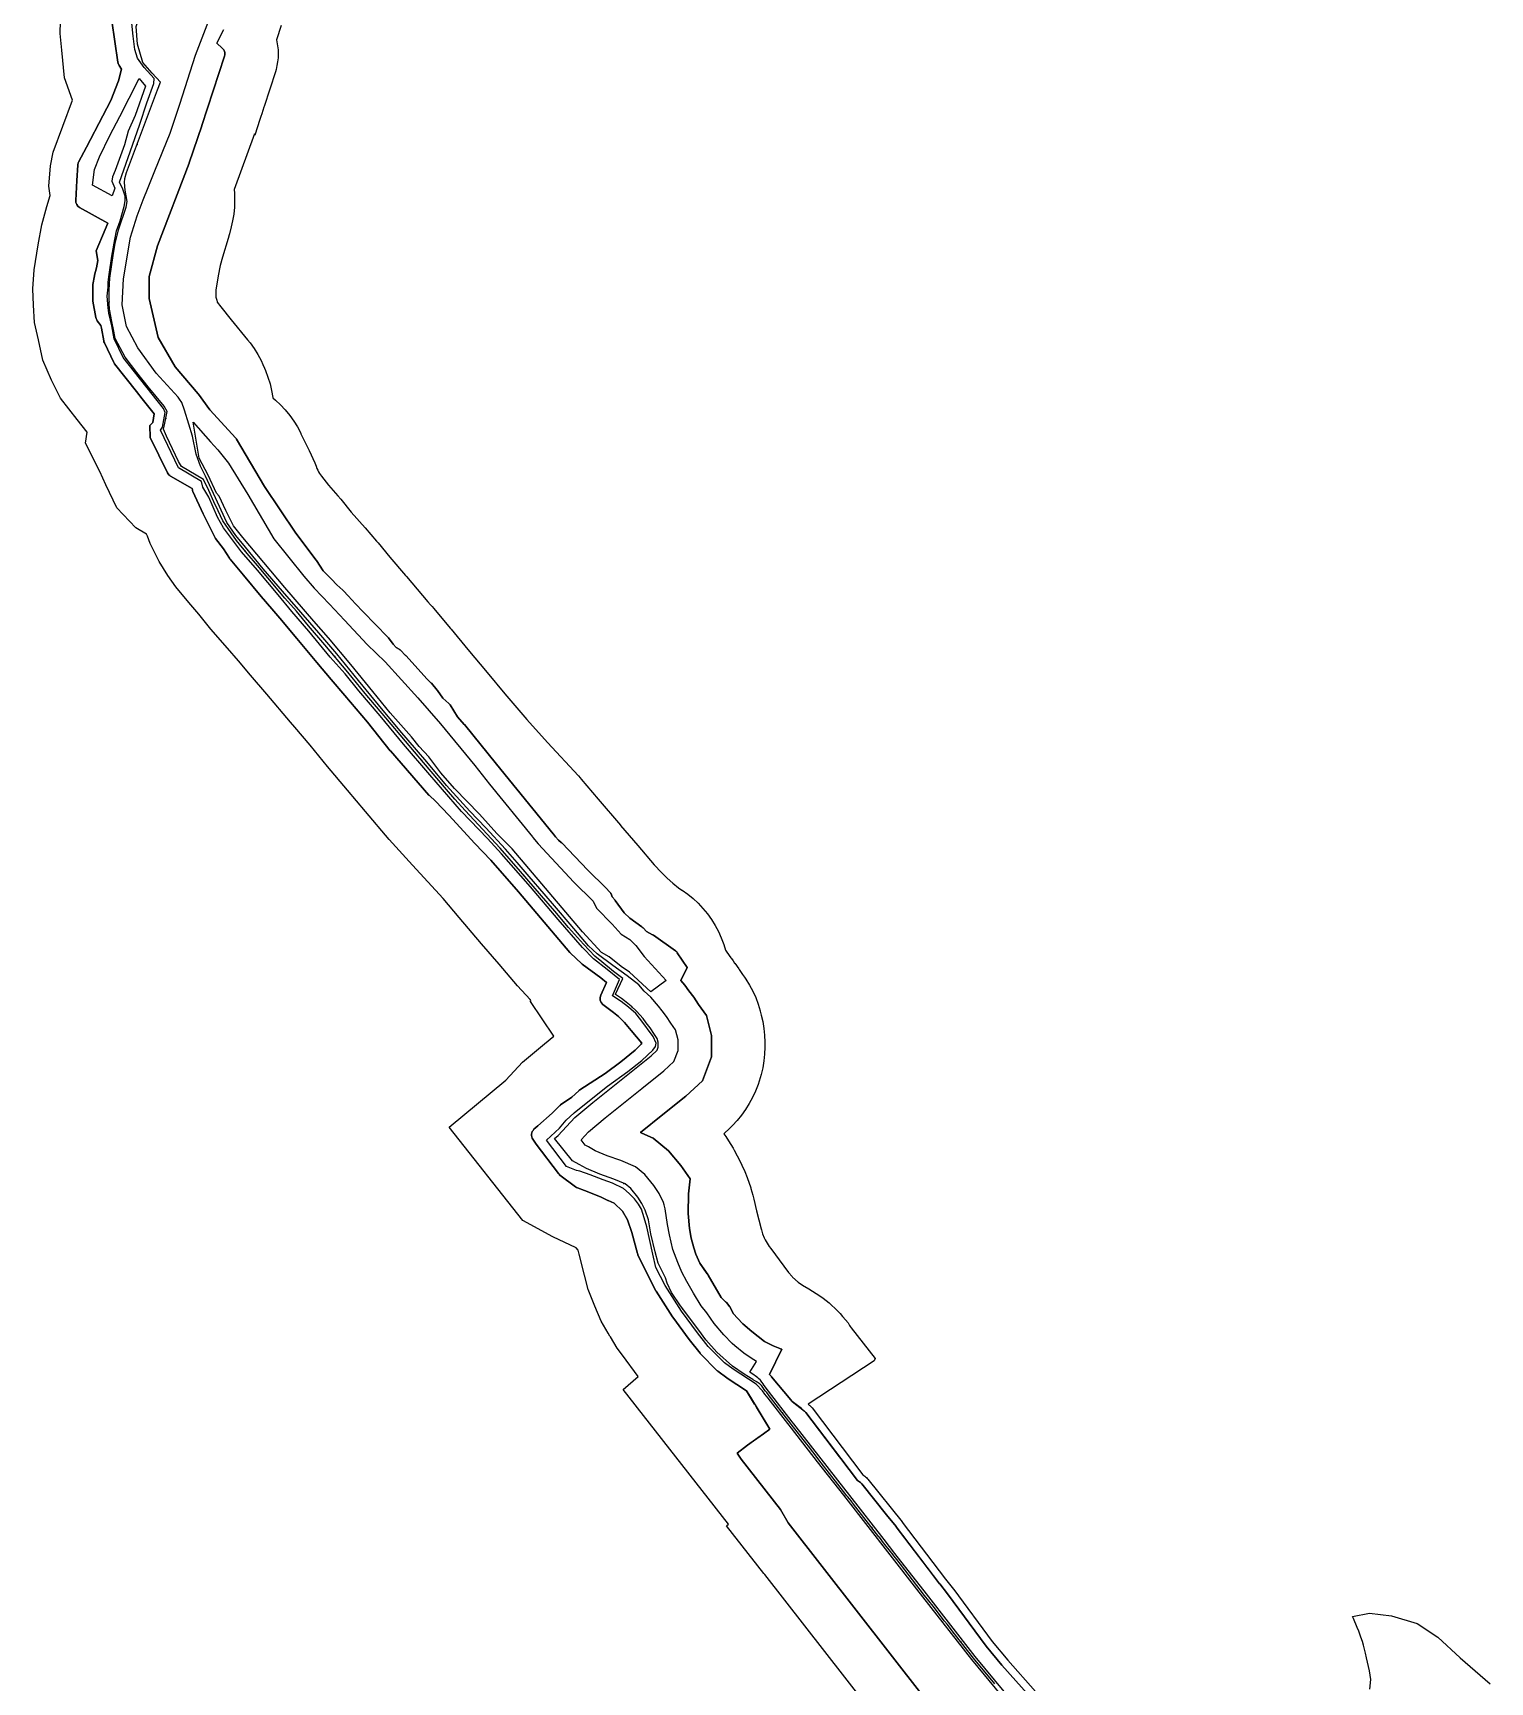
# Model space of a CAD drawing. Header units: inches. Extents: x 91426 to 118597, y 433843 to 446922.
# Drawn here: x 99378 to 100336, y 435625 to 436708 of the extents above; entities that cross this region are included whole.
import ezdxf

# ---------------------------------------------------------------- set-up
doc = ezdxf.new("R2010")
doc.units = ezdxf.units.IN
doc.header["$MEASUREMENT"] = 0
for name, color, linetype, true_color in [('As_waterkering_PWK', 7, 'Continuous', 0x8b0648), ('Beschermingszone_PWK', 7, 'Continuous', 0xde06d3), ('Kernzone_PWK', 7, 'Continuous', 0x33065f), ('Kruinlijnen_PWK', 7, 'Continuous', 0xda0676), ('Leggerbermen_PWK', 7, 'Continuous', 0xd60719), ('Referentiepunten_PWK', 7, 'Continuous', 0x7e0730)]:
    doc.layers.add(name, color=color, linetype=linetype, true_color=true_color)

msp = doc.modelspace()

# ---------------------------------------------------------------- linework, layer by layer
at = {"layer": 'As_waterkering_PWK'}
for points in [[(99459.9373, 436671.1435), (99461.9103, 436676.1762), (99456.5786, 436681.9522), (99450.3583, 436689.0611), (99446.8038, 436701.0575), (99445.9152, 436712.6095), (99456.1343, 436741.4895), (99465.4648, 436738.3793), (99507.2297, 436856.121), (99531.1562, 436848.2447), (99534.8194, 436860.8624), (99536.0405, 436872.6661), (99537.4233, 436886.3726), (99538.679, 436908.2016), (99539.1619, 436921.2411)], [(99431.2912, 436512.5552), (99430.0936, 436518.8951), (99428.5867, 436526.9318), (99428.21, 436530.6362), (99428.2527, 436539.3765), (99428.7819, 436547.1817), (99430.847, 436562.0925), (99432.2284, 436570.0037), (99434.4887, 436579.1078), (99439.4975, 436593.8807), (99440.0139, 436597.6928), (99438.8838, 436605.1644), (99438.3187, 436610.2501), (99438.6326, 436612.8244), (99439.7621, 436616.6349), (99459.9373, 436671.1435)], [(99464.8456, 436452.0223), (99466.3528, 436459.7367), (99464.3125, 436463.1402), (99453.9173, 436475.8763), (99446.509, 436485.2691), (99438.7038, 436495.3232), (99432.2284, 436507.5934), (99431.2912, 436512.5552)], [(99761.078, 436076.6343), (99765.8617, 436086.9381), (99759.7253, 436091.6924), (99751.9397, 436097.9083), (99747.3408, 436101.6225), (99739.8846, 436109.5239), (99730.2154, 436120.5744), (99721.1741, 436131.2482), (99712.4467, 436141.2941), (99698.508, 436157.4304), (99685.1636, 436172.6632), (99662.2799, 436197.3629), (99655.4989, 436204.8345), (99649.974, 436211.2925), (99634.8927, 436229.0196), (99623.1187, 436243.0425), (99610.1541, 436258.3884), (99596.5419, 436274.277), (99585.0186, 436288.4187), (99570.0697, 436306.2781), (99559.354, 436318.7135), (99551.2842, 436328.3708), (99543.7436, 436336.9698), (99532.4364, 436350.4376), (99525.7519, 436358.4011), (99518.8727, 436366.3386), (99511.9935, 436374.8053), (99508.4216, 436379.8324), (99503.0521, 436387.8586), (99499.9127, 436394.3257), (99497.1501, 436400.3532), (99493.7596, 436407.6993), (99490.1808, 436414.9826), (99475.7397, 436423.5216), (99473.7933, 436426.7238), (99469.9006, 436435.2), (99466.0078, 436443.4251), (99464.0614, 436448.0086), (99464.8456, 436452.0223)]]:
    msp.add_lwpolyline(points, dxfattribs=at)
msp.add_lwpolyline([(100010.2521, 435623.5489), (99996.2919, 435640.4075), (99983.8899, 435656.3246), (99978.996, 435662.6056), (99977.3369, 435664.735), (99969.6905, 435674.5487), (99964.1814, 435681.6193), (99948.2651, 435702.0468), (99941.6976, 435710.4758), (99937.2437, 435716.192), (99934.4386, 435719.7923), (99934.1479, 435720.1653), (99917.5341, 435741.488), (99915.8236, 435743.6833), (99913.7466, 435746.3491), (99913.132, 435747.1379), (99907.2144, 435754.7327), (99896.2469, 435768.8088), (99890.7528, 435775.8602), (99887.848, 435779.5883), (99886.8032, 435780.9292), (99876.4484, 435794.2189), (99870.3022, 435802.1071), (99862.8578, 435811.6616), (99862.7642, 435811.7816), (99860.3836, 435814.8371, -0.014031527), (99857.2567, 435819.1888)], format="xyb", dxfattribs=at)
for points in [[(99851.3112, 435823.442, 0), (99845.6807, 435826.9197, 0), (99837.8323, 435832.3193, 0), (99827.5098, 435841.5365, 0), (99820.4983, 435849.6063, 0), (99815.7358, 435855.8241, 0), (99803.6972, 435871.9637, 0), (99797.8998, 435880.7281, 0), (99794.9488, 435886.8812, 0), (99793.7753, 435890.3522, 0), (99789.0468, 435899.9409, 0), (99787.1004, 435907.3498, 0), (99784.3378, 435919.2165, 0), (99782.6426, 435928.3834, 0), (99780.5706, 435934.8505, 0), (99778.4295, 435939.168, 0), (99775.736, 435943.2639, 0), (99771.0211, 435948.9576, 0), (99767.3853, 435951.9913, 0), (99759.9086, 435955.1753, 0), (99750.7804, 435958.3503, 0), (99741.9566, 435962.1628, 0), (99737.122, 435964.8627, 0), (99732.6564, 435967.2139, 0), (99721.0309, 435981.8856, 0), (99723.2637, 435983.7503, 0), (99734.3762, 435995.6566, 0), (99746.0179, 436005.4462, 0), (99770.2274, 436024.8931, 0), (99784.3826, 436036.138, 0), (99788.3513, 436039.8421, 0), (99789.1451, 436041.9588, 0), (99789.1451, 436045.1338, 0), (99788.4836, 436047.6474, 0), (99786.6316, 436050.2932, 0), (99783.8534, 436054.5265, 0), (99781.2076, 436057.9661, 0), (99779.1893, 436060.7384, 0), (99774.8576, 436065.6391, 0), (99771.418, 436068.8141, 0), (99767.0086, 436072.2912, 0), (99765.0622, 436073.7981, 0), (99761.0438, 436076.5607, 0), (99761.078, 436076.6343, 0)], [(99851.3173, 435823.4519, 0), (99851.3411, 435823.4383, 0), (99851.6841, 435823.2432, 0), (99852.0284, 435823.0506, 0), (99852.3742, 435822.8605, 0), (99852.8149, 435822.6229, 0), (99853.2577, 435822.3893, 0), (99853.5674, 435822.229, 0), (99853.7798, 435822.1081, 0), (99853.99, 435821.9833, 0), (99854.1979, 435821.8546, 0), (99854.4033, 435821.7222, 0), (99854.6063, 435821.5859, 0), (99854.8067, 435821.446, 0), (99854.9999, 435821.3058, 0), (99855.1906, 435821.1621, 0), (99855.3787, 435821.0151, 0), (99855.5641, 435820.8646, 0), (99855.7468, 435820.7109, 0), (99855.9267, 435820.5539, 0), (99856.1037, 435820.3937, 0), (99856.2644, 435820.2432, 0), (99856.4225, 435820.09, 0), (99856.5781, 435819.9343, 0), (99856.731, 435819.776, 0), (99856.8814, 435819.6151, 0), (99857.029, 435819.4518, 0), (99857.1739, 435819.2861, 0), (99857.2567, 435819.1888, 0)]]:
    msp.add_polyline3d(points, dxfattribs=at)
at = {"layer": 'Beschermingszone_PWK'}
for points in [[(99937.9446, 435594.0304), (99859.0743, 435695.2553), (99858.6754, 435695.7414), (99858.4443, 435696.0639), (99834.0304, 435727.3975), (99835.2135, 435728.3685), (99766.1459, 435817.0123), (99775.9073, 435825.3678), (99765.5624, 435839.4628), (99762.077, 435844.1355), (99757.6924, 435851.4862), (99757.335, 435852.0422), (99757.3512, 435852.0582), (99756.2404, 435853.9205), (99751.5599, 435861.7921), (99747.4097, 435871.6215), (99743.1484, 435882.6623), (99740.7391, 435892.1142), (99737.1337, 435905.8425), (99736.5195, 435908.5449), (99735.1714, 435910.1243), (99719.7945, 435917.2709), (99700.0227, 435927.889), (99651.6074, 435989.2128), (99688.8713, 436020.1809), (99699.8844, 436031.9807), (99714.2676, 436044.0757), (99720.4787, 436049.0649), (99705.1935, 436071.9927), (99705.4706, 436072.6453), (99704.8512, 436073.2521), (99696.6924, 436082.2108), (99684.5061, 436096.3358), (99673.046, 436109.7948), (99658.3476, 436127.0092), (99647.7294, 436139.5011), (99627.5187, 436161.396), (99612.2918, 436178.4225), (99596.7047, 436196.7442), (99584.8753, 436210.8331), (99571.714, 436226.4118), (99560.2618, 436240.3941), (99550.3076, 436252.2906), (99547.4002, 436255.4624), (99531.9585, 436273.9104), (99521.2292, 436286.3617), (99513.2983, 436295.8527), (99506.1326, 436304.0241), (99495.1751, 436316.547), (99487.296, 436326.4293), (99480.5679, 436334.1924), (99472.1697, 436344.5288), (99466.9236, 436351.9122), (99461.0513, 436361.1399), (99455.303, 436372.8496), (99453.4249, 436377.7013), (99452.8236, 436379.0327), (99445.804, 436383.1002), (99433.2844, 436396.4022), (99426.1136, 436411.512), (99422.0964, 436420.1742), (99412.7401, 436438.8867), (99413.7904, 436446.0134), (99407.1315, 436454.4559), (99396.3174, 436468.386), (99390.2856, 436480.1983), (99384.587, 436493.3297), (99381.7652, 436506.8342), (99379.2384, 436518.1075), (99378.5688, 436529.4908), (99378.1933, 436540.193), (99379.0451, 436552.7577), (99381.6179, 436569.1587), (99384.1067, 436582.4325), (99387.357, 436594.4073), (99389.5507, 436601.5545), (99388.7158, 436607.7321), (99389.7121, 436621.015), (99391.3997, 436630.0155), (99404.0829, 436664.2826), (99399.0058, 436678.9719), (99397.1633, 436697.0284), (99396.0487, 436707.9886), (99396.457, 436724.3224)], [(100256.817, 435619.988), (100257.39, 435626.37), (100256.53, 435632.04), (100255.29, 435637.71), (100254.57, 435640.54), (100253.9, 435643.57), (100252.51, 435648.86), (100251.97, 435651.24), (100250.95, 435654.13), (100249.45, 435658.12), (100248.46, 435660.4), (100246.08, 435666.33), (100245.4274, 435667.7793), (100256.493, 435669.864), (100271.1035, 435668.1947), (100287.9742, 435663.0878), (100301.5155, 435654.1454), (100316.2066, 435640.4764), (100335.752, 435623.4859)]]:
    msp.add_lwpolyline(points, dxfattribs=at)
for points in [[(99430.025, 436716.4591), (99433.9937, 436689.207, 0.112274774), (99434.7919, 436687.1381), (99436.4679, 436684.6448), (99434.3267, 436676.9723), (99429.3491, 436664.0717), (99424.0557, 436653.8723), (99413.3474, 436633.3811), (99408.1921, 436623.5992, 0.105222655), (99407.6262, 436621.5962), (99406.9622, 436611.503), (99406.3011, 436598.3011, 0.286004386), (99408.8689, 436593.6789), (99427.3444, 436583.4274), (99425.719, 436579.2963), (99419.7502, 436565.2869), (99420.8781, 436558.9462), (99419.8802, 436553.9934), (99418.7292, 436549.1866, 0.014579912), (99418.6697, 436548.9012), (99417.6356, 436543.1101, 0.040406733), (99417.5583, 436542.307), (99417.4204, 436533.2068, 0.049494234), (99417.503, 436532.2228), (99419.5023, 436521.3991, 0.114228507), (99420.4015, 436519.331), (99422.7936, 436516.1019), (99423.2215, 436514.39), (99424.6807, 436506.0331, 0.068512857), (99425.0963, 436504.7341), (99431.2648, 436491.8488, 0.055668703), (99431.8523, 436490.9071), (99446.1588, 436472.8093), (99449.9211, 436468.0499), (99457.8534, 436458.0156), (99456.8557, 436452.4135), (99455.011, 436450.4178), (99455.3043, 436442.5517), (99466.6696, 436419.3187, 0.149630479), (99468.6691, 436417.181), (99482.7476, 436409.0879), (99482.9625, 436408.0853, 0.05519003), (99483.3101, 436407.0412), (99490.0202, 436392.4725), (99497.7043, 436376.966, 0.04869906), (99498.2183, 436376.1414), (99503.3259, 436369.4881), (99507.3457, 436363.1903, 0.031183875), (99507.713, 436362.687), (99516.4708, 436352.1362), (99528.1449, 436338.1136), (99535.0726, 436330.0082), (99540.4992, 436323.7572), (99551.5671, 436310.4896), (99564.7349, 436294.7019), (99574.1308, 436283.4407), (99583.1089, 436272.9433), (99598.0174, 436255.4241), (99613.0005, 436236.7296, 0.010628301), (99613.1369, 436236.5666), (99638.4382, 436207.6114, 0.025737765), (99638.7962, 436207.242), (99642.6814, 436203.6246), (99651.5126, 436194.3178), (99668.6743, 436175.7088), (99679.0512, 436164.7135), (99697.3653, 436144.0673), (99716.5634, 436121.291), (99731.1141, 436104.1198, 0.027958751), (99731.4986, 436103.7144), (99738.7374, 436096.8892, 0.027958615), (99739.1647, 436096.5292), (99751.3354, 436087.388), (99755.0982, 436084.3653), (99751.2772, 436076.0785, 0.351333301), (99752.7864, 436070.0087), (99759.6893, 436064.746), (99763.0353, 436062.0313), (99766.8583, 436058.0173), (99771.2329, 436052.9023), (99778.235, 436044.5124), (99777.8325, 436043.9086), (99773.9424, 436039.897), (99764.6059, 436032.2943), (99754.1425, 436024.5312), (99737.5177, 436013.8133, 0.042360937), (99736.8482, 436013.2966), (99732.3194, 436009.1451), (99724.9053, 436003.9042, 0.039200135), (99724.3034, 436003.4037), (99719.3577, 435998.5881), (99709.889, 435990.1714), (99707.4314, 435987.9187, 0.376338842), (99706.7144, 435981.3648), (99708.9507, 435978.1714), (99723.4779, 435958.86, 0.070109068), (99724.4641, 435957.8729), (99734.8362, 435950.0554, 0.072687987), (99736.1048, 435949.3612), (99740.6767, 435947.663), (99751.0586, 435943.5102), (99755.9459, 435941.1952, 0.014304727), (99756.2078, 435941.0802), (99760.1627, 435939.4768), (99765.6249, 435934.0146), (99769.0063, 435928.3791), (99771.8174, 435920.1901), (99775.4743, 435906.2157, 0.048134086), (99775.8056, 435905.3142), (99781.1136, 435894.2787), (99787.5242, 435881.8666, 0.023651275), (99787.7608, 435881.4573), (99798.5611, 435864.6569, 0.015450809), (99798.7361, 435864.4023), (99809.4309, 435849.8307), (99816.589, 435840.7817, 0.027490334), (99816.953, 435840.3702), (99827.7206, 435829.4681, 0.037973628), (99828.2929, 435828.9705), (99834.1499, 435824.6117, 0.014470672), (99834.3869, 435824.4457), (99847.2121, 435816.0082), (99849.7304, 435811.8529), (99855.361, 435802.5624), (99862.518, 435790.7533), (99858.3645, 435787.8486), (99847.701, 435780.3913), (99840.9642, 435775.0966), (99843.6957, 435771.174), (99869.5404, 435738.0039), (99874.4585, 435729.2026), (99963.9114, 435614.3955)], [(100033.367, 435615.2288), (100015.0076, 435635.8365), (100004.6424, 435648.2523), (99979.2917, 435682.5613), (99979.2371, 435682.6338), (99979.2145, 435682.6631), (99974.072, 435689.2629), (99974.0418, 435689.3021), (99969.529, 435695.214), (99945.4687, 435726.7334), (99945.398, 435726.8238), (99939.2019, 435734.5659), (99922.9917, 435754.8207, 0.072627102), (99921.9353, 435755.8065), (99920.0443, 435757.1166), (99909.1167, 435771.5416), (99908.1916, 435772.7628), (99886.1765, 435801.824, 0.066456617), (99885.2449, 435802.7638), (99883.1865, 435804.3517), (99877.1786, 435808.9862), (99876.9227, 435809.1837), (99876.1874, 435810.0662), (99863.5046, 435825.2885), (99863.2442, 435825.5755), (99863.2894, 435825.6726), (99862.3266, 435826.8498), (99870.2279, 435843.3424), (99869.9465, 435843.455), (99869.0116, 435843.8289), (99864.634, 435845.58), (99858.9003, 435848.5663), (99850.6602, 435854.9336), (99844.8128, 435860.1454), (99841.186, 435863.7723), (99838.6584, 435866.6295), (99836.6956, 435870.4398), (99836.5808, 435870.6501), (99836.408, 435870.928), (99836.2175, 435871.1939), (99836.1369, 435871.2961), (99833.8879, 435874.0742), (99833.7609, 435874.2249), (99833.5372, 435874.4637), (99833.3987, 435874.597), (99830.3815, 435877.3908), (99821.896, 435892.0821), (99821.7236, 435892.3593), (99821.6396, 435892.4811), (99821.2927, 435892.9684), (99816.4051, 435899.8343), (99813.8983, 435905.8029), (99812.4379, 435909.9407), (99810.818, 435916.4204), (99809.6893, 435922.8157), (99808.6832, 435932.6256), (99809.0644, 435945.4596), (99810.1535, 435955.4427), (99803.8532, 435964.186), (99795.921, 435973.7648), (99785.8464, 435982.1711), (99778.3988, 435985.3427), (99777.4723, 435985.8192), (99792.0723, 435997.547), (99807.2446, 436009.5999), (99818.238, 436019.8604), (99824.1451, 436035.6118), (99824.1451, 436049.6621), (99820.7407, 436062.5984), (99815.6055, 436069.9347), (99812.3951, 436074.8265), (99809.2313, 436078.9395), (99806.5103, 436082.6771), (99803.911, 436085.6178), (99808.1456, 436094.2711), (99801.6237, 436103.9465), (99801.4445, 436104.1956), (99801.2369, 436104.4485), (99801.0132, 436104.6873), (99800.7744, 436104.911), (99800.5215, 436105.1186), (99800.3592, 436105.238), (99785.8873, 436115.4435), (99785.7837, 436115.5146), (99785.5058, 436115.6874), (99785.312, 436115.7937), (99781.3694, 436117.8432), (99779.1898, 436120.2303), (99779.0329, 436120.3944), (99778.7941, 436120.6181), (99778.5412, 436120.8257), (99778.4344, 436120.9054), (99770.4882, 436126.6728), (99766.7067, 436130.2252), (99760.9044, 436138.298), (99760.8111, 436138.4236), (99760.7305, 436138.5258), (99758.8965, 436140.7913), (99758.1061, 436142.5698), (99758.0214, 436142.7506), (99757.8671, 436143.0392), (99757.6943, 436143.3171), (99757.5038, 436143.583), (99757.2962, 436143.8359), (99757.1667, 436143.978), (99754.7854, 436146.4915), (99754.6912, 436146.5882), (99754.6712, 436146.6082), (99742.9405, 436158.207), (99725.6526, 436176.1548), (99725.587, 436176.2216), (99725.3482, 436176.4453), (99725.3261, 436176.4646), (99723.5277, 436178.0232), (99721.5845, 436180.0744), (99720.3507, 436181.8689), (99720.1974, 436182.0799), (99720.1064, 436182.195), (99682.8037, 436227.9635), (99661.7729, 436253.8884), (99661.6528, 436254.0309), (99657.2699, 436259.0398), (99652.3129, 436266.7931), (99652.2576, 436266.8777), (99652.0671, 436267.1436), (99651.8595, 436267.3965), (99651.6358, 436267.6353), (99651.4009, 436267.8556), (99647.4771, 436271.3038), (99643.9803, 436276.2476), (99643.865, 436276.4041), (99643.7578, 436276.5389), (99640.0536, 436281.0368), (99639.9532, 436281.1549), (99639.7295, 436281.3937), (99637.2949, 436283.8284), (99623.2149, 436299.2242), (99623.0607, 436299.3854), (99619.7534, 436302.6927), (99619.5146, 436302.9164), (99619.2617, 436303.124), (99618.9958, 436303.3145), (99618.7904, 436303.4447), (99616.8322, 436304.6196), (99614.9302, 436306.8219), (99611.8371, 436310.8171), (99611.6427, 436311.0529), (99611.461, 436311.2492), (99595.0807, 436328.0258), (99590.1002, 436333.2685), (99585.2326, 436338.5309), (99582.1943, 436341.8332), (99582.0502, 436341.9834), (99581.8114, 436342.2071), (99581.8073, 436342.2108), (99577.7984, 436345.7186), (99574.4259, 436349.4657), (99574.245, 436349.6563), (99574.2208, 436349.6804), (99568.9319, 436354.8975), (99564.4617, 436361.727), (99564.4355, 436361.7666), (99564.2675, 436362.0029), (99550.8606, 436379.7474), (99530.3342, 436410.4435), (99512.0159, 436441.4131), (99511.8697, 436441.6455), (99511.6792, 436441.9114), (99511.4716, 436442.1643), (99511.4133, 436442.2297), (99494.5228, 436460.8221), (99487.0042, 436471.0631), (99486.9406, 436471.1479), (99486.778, 436471.3488), (99471.7195, 436489.0035), (99460.4686, 436508.2285), (99454.5499, 436533.918), (99454.5499, 436548.409), (99460.1259, 436568.4321), (99480.8143, 436622.8542), (99480.8737, 436623.0191), (99489.208, 436647.4931), (99489.2096, 436647.4977), (99489.2306, 436647.561), (99504.0473, 436693.2018), (99504.1212, 436693.4516), (99504.1955, 436693.7702), (99504.2488, 436694.0931), (99504.2809, 436694.4187), (99504.2916, 436694.7457), (99504.2809, 436695.0727), (99504.2488, 436695.3983), (99504.1955, 436695.7212), (99504.1212, 436696.0398), (99504.0263, 436696.3529), (99503.911, 436696.6591), (99503.776, 436696.9571), (99503.6217, 436697.2457), (99503.4489, 436697.5236), (99503.2584, 436697.7895), (99503.0508, 436698.0424), (99502.8271, 436698.2812), (99502.6061, 436698.4892), (99499.0722, 436701.6182), (99503.4628, 436710.4951)], [(99541.2987, 436713.4145), (99538.2096, 436703.9757), (99538.5414, 436702.5531), (99538.9677, 436699.9702), (99539.2246, 436697.3644), (99539.3103, 436694.7457), (99539.2246, 436692.127), (99538.9677, 436689.5212), (99538.5414, 436686.9383), (99537.9739, 436684.505), (99537.479, 436682.832), (99530.1261, 436660.1823), (99529.9988, 436659.6365), (99528.6691, 436655.2531), (99528.0316, 436653.4557), (99527.3056, 436651.4941), (99523.9838, 436641.2619), (99523.8442, 436642.1423), (99510.3262, 436605.6201), (99510.5383, 436603.0892), (99510.6882, 436598.511), (99510.5383, 436593.9327), (99510.0893, 436589.3741), (99509.3431, 436584.8546), (99508.4827, 436581.0781), (99507.292, 436576.4479), (99507.1123, 436575.7634), (99506.4164, 436573.3413), (99502.6518, 436561.076), (99501.1697, 436555.6156), (99499.8915, 436548.7989), (99498.4133, 436539.3753), (99498.3359, 436538.2333), (99498.4452, 436535.1189), (99498.4602, 436534.8629), (99498.9392, 436532.7258), (99499.1541, 436531.7336), (99499.1904, 436531.5596), (99501.6375, 436528.4074), (99508.378, 436519.8615), (99519.2396, 436506.7265), (99520.8292, 436504.7313), (99523.4973, 436501.0079), (99525.9162, 436497.118), (99528.0755, 436493.0782), (99529.2613, 436490.5477), (99530.3196, 436488.1664), (99531.0244, 436486.5246), (99532.6379, 436482.2375), (99533.9676, 436477.8541), (99535.0078, 436473.393), (99535.7539, 436468.8736), (99535.7919, 436468.5803), (99537.5102, 436467.1217), (99540.8534, 436463.9904), (99543.9847, 436460.6471), (99546.8907, 436457.1062), (99549.5588, 436453.3828), (99551.9777, 436449.4929), (99554.1371, 436445.4531), (99554.3215, 436445.0762), (99558.8195, 436435.8157), (99559.6498, 436434.0435), (99563.354, 436425.8414), (99564.2296, 436423.8182), (99564.8378, 436422.2999), (99565.3252, 436421.0408), (99565.85, 436419.9719), (99566.5189, 436418.9207), (99567.7469, 436417.1924), (99572.4993, 436411.3433), (99578.6501, 436404.2462), (99580.4848, 436402.0395), (99587.2918, 436393.5018), (99596.3989, 436383.0938), (99603.9144, 436374.5234), (99604.9993, 436373.2561), (99612.7288, 436364.0061), (99623.098, 436351.9727), (99623.7472, 436351.2082), (99637.6845, 436334.5575), (99639.5299, 436332.5444), (99640.5579, 436331.3979), (99641.6146, 436330.1642), (99652.4626, 436317.1996), (99652.931, 436316.6338), (99663.9702, 436303.1557), (99676.5907, 436288.2171), (99676.728, 436288.0541), (99688.356, 436274.2051), (99702.7291, 436257.3104), (99716.3364, 436242.0949), (99736.5999, 436220.1428), (99737.7924, 436218.8174), (99738.4994, 436217.9986), (99749.6937, 436204.8289), (99764.3274, 436187.6902), (99764.3895, 436187.6174), (99775.6193, 436174.4289), (99786.4986, 436161.8189), (99791.2688, 436156.581), (99794.9545, 436152.9705), (99798.7964, 436149.599), (99802.4558, 436146.6715), (99804.6907, 436145.1816), (99804.7516, 436145.1409), (99808.475, 436142.4728), (99812.0159, 436139.5668), (99815.3592, 436136.4355), (99818.4905, 436133.0923), (99821.3965, 436129.5514), (99824.0646, 436125.828), (99826.4835, 436121.9381), (99828.6428, 436117.8983), (99830.5333, 436113.7259), (99832.1468, 436109.4388), (99833.3432, 436105.5458), (99834.2288, 436104.4159), (99836.8969, 436100.6925), (99837.2463, 436100.1644), (99838.3073, 436098.545), (99839.3371, 436097.2063), (99839.3882, 436097.1398), (99842.0563, 436093.4164), (99842.3768, 436092.9325), (99844.5794, 436089.5762), (99845.8299, 436087.7897), (99846.6865, 436086.5373), (99849.1054, 436082.6474), (99851.2647, 436078.6076), (99853.1552, 436074.4352), (99854.7687, 436070.1481), (99856.0984, 436065.7647), (99856.1789, 436065.4619), (99856.8403, 436062.9483), (99857.8001, 436058.7901), (99858.5462, 436054.2706), (99858.9952, 436049.712), (99859.1451, 436045.1338), (99859.1451, 436041.9588), (99858.9952, 436037.3806), (99858.5462, 436032.822), (99857.8001, 436028.3025), (99856.7599, 436023.8415), (99855.4302, 436019.458), (99854.6881, 436017.3802), (99853.8944, 436015.2635), (99853.0229, 436013.0543), (99851.1324, 436008.8819), (99848.9731, 436004.8421), (99846.5542, 436000.9522), (99843.8861, 435997.2288), (99840.9801, 435993.6879), (99837.8488, 435990.3447), (99836.1136, 435988.6683), (99832.2037, 435985.019), (99833.5896, 435983.085), (99835.2717, 435980.4412), (99838.3145, 435975.4142), (99839.0512, 435974.168), (99841.0394, 435970.4729), (99843.9498, 435964.6521), (99844.121, 435964.3073), (99846.0114, 435960.135), (99847.4889, 435956.2449), (99849.8702, 435949.3657), (99850.0062, 435948.9687), (99851.3359, 435944.5853), (99851.9804, 435941.9814), (99853.7061, 435934.3885), (99856.8492, 435922.4206), (99856.9761, 435921.93), (99857.668, 435919.2158), (99858.6871, 435916.5753), (99858.9094, 435916.0489), (99859.3418, 435915.3217), (99861.9655, 435910.9231), (99863.0437, 435909.4777), (99871.579, 435898.0348), (99874.7562, 435893.8866), (99877.1865, 435891.0895), (99877.4415, 435890.7961), (99881.1543, 435887.4808), (99883.9345, 435885.568), (99888.0962, 435882.9975), (99895.4058, 435878.4699, -0.060552813), (99910.2515, 435864.9234), (99910.4704, 435864.6675), (99913.8634, 435860.6827, 0.03740908), (99915.9071, 435857.4679), (99931.6661, 435837.2422), (99931.0615, 435835.8501), (99887.6044, 435807.2584), (99888.2989, 435806.7227, -0.066453282), (99890.162, 435804.8432), (99923.5478, 435760.7721), (99924.7828, 435759.9165, -0.072623329), (99926.8954, 435757.9449), (99949.3197, 435729.9256), (99949.4257, 435729.79), (99978.0049, 435692.3507), (99983.2121, 435685.667), (99983.2996, 435685.5509), (100008.5756, 435651.3429), (100018.7944, 435639.1025), (100037.1292, 435618.5224)]]:
    msp.add_lwpolyline(points, format="xyb", dxfattribs=at)
at = {"layer": 'Kernzone_PWK'}
for points in [[(99963.9114, 435614.3955), (99874.4585, 435729.2026), (99869.5404, 435738.0039), (99843.6957, 435771.174), (99840.9642, 435775.0966), (99847.701, 435780.3913), (99851.7492, 435783.2223), (99858.3645, 435787.8486), (99862.518, 435790.7533), (99853.7632, 435805.1989), (99852.7526, 435806.8662), (99852.4782, 435807.319), (99847.2121, 435816.0082), (99834.3869, 435824.4457, -0.014470659), (99834.1499, 435824.6117), (99828.2929, 435828.9705, -0.037973626), (99827.7206, 435829.4681), (99816.953, 435840.3702, -0.02749033), (99816.589, 435840.7817), (99809.4309, 435849.8307), (99798.7361, 435864.4023, -0.015450811), (99798.5611, 435864.6569), (99787.7608, 435881.4573, -0.02365127), (99787.5242, 435881.8666), (99781.1136, 435894.2787), (99775.8056, 435905.3142, -0.048134086), (99775.4743, 435906.2157), (99771.8174, 435920.1901), (99769.0063, 435928.3791), (99765.6249, 435934.0146), (99760.1627, 435939.4768), (99756.2078, 435941.0802, -0.014304731), (99755.9459, 435941.1952), (99751.0586, 435943.5102), (99740.6767, 435947.663), (99736.1048, 435949.3612, -0.072687986), (99734.8362, 435950.0554), (99724.4641, 435957.8729, -0.070109067), (99723.4779, 435958.86), (99708.9507, 435978.1714), (99706.7144, 435981.3648, -0.376338842), (99707.4314, 435987.9187), (99709.889, 435990.1714), (99719.3577, 435998.5881), (99724.3034, 436003.4037, -0.039200142), (99724.9053, 436003.9042), (99732.3194, 436009.1451), (99736.8482, 436013.2966, -0.042360934), (99737.5177, 436013.8133), (99754.1425, 436024.5312), (99764.6059, 436032.2943), (99773.9424, 436039.897), (99777.8325, 436043.9086), (99778.235, 436044.5124), (99771.2329, 436052.9023), (99766.8583, 436058.0173), (99763.0353, 436062.0313), (99759.6893, 436064.746), (99752.7864, 436070.0087, -0.351333301), (99751.2772, 436076.0785), (99755.0982, 436084.3653), (99751.3354, 436087.388), (99739.1647, 436096.5292, -0.027958616), (99738.7374, 436096.8892), (99731.4986, 436103.7144, -0.027958755), (99731.1141, 436104.1198), (99716.5634, 436121.291), (99697.3653, 436144.0673), (99679.0512, 436164.7135), (99668.6743, 436175.7088), (99651.5126, 436194.3178), (99642.6814, 436203.6246), (99638.7962, 436207.242, -0.025737767), (99638.4382, 436207.6114), (99613.1369, 436236.5666, -0.010628311), (99613.0005, 436236.7296), (99598.0174, 436255.4241), (99583.1089, 436272.9433), (99574.1308, 436283.4407), (99564.7349, 436294.7019), (99551.5671, 436310.4896), (99540.4992, 436323.7572), (99535.0726, 436330.0082), (99528.1449, 436338.1136), (99516.4708, 436352.1362), (99507.713, 436362.687, -0.031183884), (99507.3457, 436363.1903), (99503.3259, 436369.4881), (99498.2183, 436376.1414, -0.048699058), (99497.7043, 436376.966), (99490.0202, 436392.4725), (99483.3101, 436407.0412, -0.055190029), (99482.9625, 436408.0853), (99482.7476, 436409.0879), (99468.6691, 436417.181, -0.149630479), (99466.6696, 436419.3187), (99455.3043, 436442.5517), (99455.011, 436450.4178), (99456.8557, 436452.4135), (99457.8534, 436458.0156), (99449.9211, 436468.0499), (99446.1588, 436472.8093), (99431.8523, 436490.9071, -0.0556687), (99431.2648, 436491.8488), (99425.0963, 436504.7341, -0.06851286), (99424.6807, 436506.0331), (99423.2215, 436514.39), (99422.7936, 436516.1019), (99420.4015, 436519.331, -0.114228506), (99419.5023, 436521.3991), (99417.503, 436532.2228, -0.049494235), (99417.4204, 436533.2068), (99417.5583, 436542.307, -0.040406738), (99417.6356, 436543.1101), (99418.6697, 436548.9012, -0.014579912), (99418.7292, 436549.1866), (99419.8802, 436553.9934), (99420.8781, 436558.9462), (99419.7502, 436565.2869), (99425.719, 436579.2963), (99427.3444, 436583.4274), (99408.8689, 436593.6789, -0.286004386), (99406.3011, 436598.3011), (99406.9622, 436611.503), (99407.6262, 436621.5962, -0.105222655), (99408.1921, 436623.5992), (99413.3474, 436633.3811), (99424.0557, 436653.8723), (99429.3491, 436664.0717), (99434.3267, 436676.9723), (99436.4679, 436684.6448), (99434.7919, 436687.1381, -0.112274773), (99433.9937, 436689.207), (99430.025, 436716.4591, -0.123404888)], [(99503.4628, 436710.4951), (99499.0722, 436701.6182), (99502.6061, 436698.4892), (99502.8271, 436698.2812), (99503.0508, 436698.0424), (99503.2584, 436697.7895), (99503.4489, 436697.5236), (99503.6217, 436697.2457), (99503.776, 436696.9571), (99503.911, 436696.6591), (99504.0263, 436696.3529), (99504.1212, 436696.0398), (99504.1955, 436695.7212), (99504.2488, 436695.3983), (99504.2809, 436695.0727), (99504.2916, 436694.7457), (99504.2809, 436694.4187), (99504.2488, 436694.0931), (99504.1955, 436693.7702), (99504.1212, 436693.4516), (99504.0473, 436693.2018), (99489.2306, 436647.561), (99489.2096, 436647.4977), (99489.208, 436647.4931), (99480.8737, 436623.0191), (99480.8143, 436622.8542), (99460.1259, 436568.4321), (99454.5499, 436548.409), (99454.5499, 436533.918), (99460.4686, 436508.2285), (99471.7195, 436489.0035), (99486.778, 436471.3488), (99486.9406, 436471.1479), (99487.0042, 436471.0631), (99494.5228, 436460.8221), (99511.4133, 436442.2297), (99511.4716, 436442.1643), (99511.6792, 436441.9114), (99511.8697, 436441.6455), (99512.0159, 436441.4131), (99530.3342, 436410.4435), (99550.8606, 436379.7474), (99564.2675, 436362.0029), (99564.4355, 436361.7666), (99564.4617, 436361.727), (99568.9319, 436354.8975), (99574.2208, 436349.6804), (99574.245, 436349.6563), (99574.4259, 436349.4657), (99577.7984, 436345.7186), (99581.8073, 436342.2108), (99581.8114, 436342.2071), (99582.0502, 436341.9834), (99582.1943, 436341.8332), (99585.2326, 436338.5309), (99590.1002, 436333.2685), (99595.0807, 436328.0258), (99611.461, 436311.2492), (99611.6427, 436311.0529), (99611.8371, 436310.8171), (99614.9302, 436306.8219), (99616.8322, 436304.6196), (99618.7904, 436303.4447), (99618.9958, 436303.3145), (99619.2617, 436303.124), (99619.5146, 436302.9164), (99619.7534, 436302.6927), (99623.0607, 436299.3854), (99623.2149, 436299.2242), (99637.2949, 436283.8284), (99639.7295, 436281.3937), (99639.9532, 436281.1549), (99640.0536, 436281.0368), (99643.7578, 436276.5389), (99643.865, 436276.4041), (99643.9803, 436276.2476), (99647.4771, 436271.3038), (99651.4009, 436267.8556), (99651.6358, 436267.6353), (99651.8595, 436267.3965), (99652.0671, 436267.1436), (99652.2576, 436266.8777), (99652.3129, 436266.7931), (99657.2699, 436259.0398), (99661.6528, 436254.0309), (99661.7729, 436253.8884), (99682.8037, 436227.9635), (99720.1064, 436182.195), (99720.1974, 436182.0799), (99720.3507, 436181.8689), (99721.5845, 436180.0744), (99723.5277, 436178.0232), (99725.3261, 436176.4646), (99725.3482, 436176.4453), (99725.587, 436176.2216), (99725.6526, 436176.1548), (99742.9405, 436158.207), (99754.6712, 436146.6082), (99754.6912, 436146.5882), (99754.7854, 436146.4915), (99757.1667, 436143.978), (99757.2962, 436143.8359), (99757.5038, 436143.583), (99757.6943, 436143.3171), (99757.8671, 436143.0392), (99758.0214, 436142.7506), (99758.1061, 436142.5698), (99758.8965, 436140.7913), (99760.7305, 436138.5258), (99760.8111, 436138.4236), (99760.9044, 436138.298), (99766.7067, 436130.2252), (99770.4882, 436126.6728), (99778.4344, 436120.9054), (99778.5412, 436120.8257), (99778.7941, 436120.6181), (99779.0329, 436120.3944), (99779.1898, 436120.2303), (99781.3694, 436117.8432), (99785.312, 436115.7937), (99785.5058, 436115.6874), (99785.7837, 436115.5146), (99785.8873, 436115.4435), (99800.3592, 436105.238), (99800.5215, 436105.1186), (99800.7744, 436104.911), (99801.0132, 436104.6873), (99801.2369, 436104.4485), (99801.4445, 436104.1956), (99801.6237, 436103.9465), (99808.1456, 436094.2711), (99803.911, 436085.6178), (99806.5103, 436082.6771), (99809.2313, 436078.9395), (99812.3951, 436074.8265), (99815.6055, 436069.9347), (99820.7407, 436062.5984), (99824.1451, 436049.6621), (99824.1451, 436035.6118), (99818.238, 436019.8604), (99807.2446, 436009.5999), (99792.0723, 435997.547), (99777.4723, 435985.8192), (99778.3988, 435985.3427), (99785.8464, 435982.1711), (99795.921, 435973.7648), (99803.8532, 435964.186), (99810.1535, 435955.4427), (99809.0644, 435945.4596), (99808.6832, 435932.6256), (99809.6893, 435922.8157), (99810.818, 435916.4204), (99812.4379, 435909.9407), (99813.8983, 435905.8029), (99816.4051, 435899.8343), (99821.6396, 435892.4811), (99821.7236, 435892.3593), (99821.896, 435892.0821), (99830.3815, 435877.3908), (99833.3987, 435874.597), (99833.5372, 435874.4637), (99833.7609, 435874.2249), (99833.8879, 435874.0742), (99836.1369, 435871.2961), (99836.2175, 435871.1939), (99836.408, 435870.928), (99836.5808, 435870.6501), (99836.6956, 435870.4398), (99838.6584, 435866.6295), (99841.186, 435863.7723), (99844.8128, 435860.1454), (99850.6602, 435854.9336), (99858.9003, 435848.5663), (99864.634, 435845.58), (99869.0116, 435843.8289), (99869.9465, 435843.455), (99870.2279, 435843.3424), (99862.3266, 435826.8498), (99863.2894, 435825.6726), (99863.2442, 435825.5755), (99863.5046, 435825.2885), (99876.1874, 435810.0662), (99876.9227, 435809.1837), (99877.1786, 435808.9862), (99885.2449, 435802.7638, -0.066456617), (99886.1765, 435801.824), (99909.1167, 435771.5416), (99920.0443, 435757.1166), (99921.9353, 435755.8065, -0.072627102), (99922.9917, 435754.8207), (99939.2019, 435734.5659), (99945.398, 435726.8238), (99945.4687, 435726.7334), (99974.0418, 435689.3021), (99974.072, 435689.2629), (99979.2145, 435682.6631), (99979.2371, 435682.6338), (99979.2917, 435682.5613), (100004.6424, 435648.2523), (100015.0076, 435635.8365), (100033.367, 435615.2288)]]:
    msp.add_lwpolyline(points, format="xyb", dxfattribs=at)
at = {"layer": 'Kruinlijnen_PWK'}
for points in [[(100034.5808, 435591.8175, 0), (99995.1223, 435639.468, 0), (99962.9981, 435680.6974, 0), (99959.1475, 435685.6394, 0), (99925.4827, 435728.846, 0), (99912.5634, 435745.4272, 0), (99911.0215, 435747.4061, 0), (99893.8733, 435769.4146, 0), (99876.6391, 435791.5337, 0), (99874.3254, 435794.5031, 0), (99861.2712, 435811.2573, 0), (99859.1954, 435813.9215, 0), (99857.6197, 435816.0487, 0), (99853.3639, 435820.3399, 0), (99838.2826, 435830.2618, 0), (99832.5941, 435834.4952, 0), (99822.0107, 435845.2108, 0), (99814.9993, 435854.0744, 0), (99804.4159, 435868.4942, 0), (99793.7002, 435885.163, 0), (99787.4825, 435897.2015, 0), (99785.4982, 435905.9328, 0), (99781.6617, 435923.9245, 0), (99779.9419, 435929.7454, 0), (99778.0898, 435935.4339, 0), (99776.1054, 435938.6089, 0), (99773.4596, 435942.3131, 0), (99770.0641, 435945.6645, 0), (99766.2276, 435948.9718, 0), (99758.9516, 435952.5437, 0), (99752.8661, 435954.6603, 0), (99744.3995, 435957.9676, 0), (99737.6526, 435960.3489, 0), (99735.4036, 435960.8781, 0), (99728.7333, 435963.5182, 0), (99715.6921, 435980.8541, 0), (99724.2911, 435988.6594, 0), (99728.6567, 435993.951, 0), (99733.8161, 435998.7136, 0), (99741.7536, 436005.0636, 0), (99755.7766, 436016.1761, 0), (99769.138, 436025.8334, 0), (99778.2662, 436033.2417, 0), (99785.5422, 436039.8563, 0), (99787.262, 436042.3699, 0), (99787.7912, 436044.4866, 0), (99785.8068, 436048.8522, 0), (99777.6047, 436059.8324, 0), (99774.2974, 436064.0658, 0), (99769.5349, 436068.1668, 0), (99764.7724, 436072.0033, 0), (99759.0839, 436075.7075, 0), (99763.7141, 436086.4231, 0), (99755.6443, 436092.9054, 0), (99746.6484, 436099.9169, 0), (99739.3724, 436107.4575, 0), (99723.365, 436125.7138, 0), (99705.1088, 436147.2774, 0), (99686.0587, 436168.9733, 0), (99676.7983, 436179.0275, 0), (99659.8649, 436196.7546, 0), (99638.9628, 436220.8317, 0), (99621.7648, 436241.0724, 0), (99606.419, 436259.5932, 0), (99592.2637, 436276.1297, 0), (99583.4002, 436287.2423, 0), (99573.6106, 436298.2225, 0), (99559.5876, 436315.2881, 0), (99548.3428, 436328.1205, 0), (99539.347, 436339.1007, 0), (99525.7209, 436355.3726, 0), (99515.2698, 436367.4112, 0), (99503.4958, 436383.2862, 0), (99499.5271, 436390.1654, 0), (99493.7062, 436403.2623, 0), (99489.7375, 436409.8769, 0), (99488.9437, 436413.581, 0), (99473.7302, 436422.7092, 0), (99462.0885, 436447.4478, 0), (99463.4114, 436449.2999, 0), (99465.1312, 436458.9572, 0), (99463.9406, 436461.603, 0), (99437.4822, 436495.0729, 0), (99431.529, 436507.5083, 0), (99430.0738, 436515.8427, 0), (99427.9572, 436524.3094, 0), (99427.5603, 436527.749, 0), (99426.8988, 436535.5542, 0), (99427.6926, 436541.3751, 0), (99427.5603, 436544.6824, 0), (99428.354, 436549.7094, 0), (99430.0738, 436561.748, 0), (99432.0582, 436572.7282, 0), (99433.0846, 436578.3409, 0), (99435.4978, 436585.0314, 0), (99438.1436, 436594.2918, 0), (99438.8051, 436598.1283, 0), (99438.6728, 436601.171, 0), (99437.3499, 436605.8012, 0), (99435.1009, 436610.2991, 0), (99443.6999, 436634.7732, 0), (99448.3301, 436648.3992, 0), (99453.0926, 436662.4222, 0), (99457.5905, 436675.2545, 0), (99457.9231, 436678.4155, 0), (99451.1762, 436685.6916, 0), (99446.9429, 436691.9093, 0), (99445.2231, 436697.5978, 0), (99444.0325, 436706.3291, 0), (99443.2387, 436714.7958, 0)], [(99856.0012, 435823.2147, 0), (99855.3028, 435823.9085, 0), (99854.6041, 435824.5388, 0), (99852.7131, 435825.9793, 0), (99852.1925, 435826.329, 0), (99851.3624, 435826.8866, 0), (99850.8221, 435827.2495, 0), (99849.266, 435828.1987, 0), (99853.6418, 435835.3285, 0), (99850.1808, 435837.5782, 0), (99845.2859, 435840.7532, 0), (99839.4561, 435845.521, 0), (99837.7549, 435847.2547, 0), (99832.3213, 435852.7918, 0), (99825.9713, 435860.2001, 0), (99821.0765, 435867.2116, 0), (99817.2401, 435871.8418, 0), (99812.3453, 435880.3085, 0), (99807.8473, 435887.9814, 0), (99804.54, 435894.0668, 0), (99801.8942, 435900.4169, 0), (99798.7192, 435909.0158, 0), (99796.4702, 435918.5409, 0), (99795.2796, 435925.2877, 0), (99793.5802, 435935.6667, 0), (99793.1125, 435938.312, 0), (99793.1104, 435938.3184, 0), (99792.652, 435939.7492, 0), (99789.7252, 435945.6511, 0), (99786.2048, 435951.0044, 0), (99780.2696, 435958.1717, 0), (99774.2423, 435963.2009, 0), (99764.5961, 435967.3088, 0), (99755.5002, 435970.4726, 0), (99747.7188, 435973.8347, 0), (99743.3204, 435976.291, 0), (99741.1412, 435977.4384, 0), (99739.0885, 435980.0289, 0), (99738.5182, 435981.0417, 0), (99743.3441, 435986.2123, 0), (99754.273, 435995.4025, 0), (99778.3412, 436014.736, 0), (99792.8742, 436026.281, 0), (99799.4521, 436032.4203, 0), (99802.1451, 436039.6013, 0), (99802.1451, 436046.8158, 0), (99800.4648, 436053.2007, 0), (99797.3933, 436057.5886, 0), (99794.4546, 436062.0665, 0), (99791.6164, 436065.7562, 0), (99789.3371, 436068.8871, 0), (99784.1606, 436074.7435, 0), (99779.8644, 436078.7092, 0), (99776.3388, 436082.7625, 0), (99768.7089, 436088.7235, 0), (99759.1838, 436095.4704, 0), (99748.8651, 436103.1434, 0), (99743.3088, 436108.5673, 0), (99731.138, 436122.7226, 0), (99722.1421, 436133.1736, 0), (99714.2046, 436142.5664, 0), (99704.2827, 436154.0758, 0), (99696.3452, 436163.2039, 0), (99688.6723, 436171.9352, 0), (99675.7076, 436186.0904, 0), (99665.2566, 436196.9383, 0), (99650.043, 436213.8717, 0), (99637.0784, 436229.4822, 0), (99630.3315, 436237.2874, 0), (99619.3513, 436249.9874, 0), (99605.3283, 436266.9208, 0), (99592.0991, 436282.9281, 0), (99577.8116, 436300.3906, 0), (99566.0376, 436314.2813, 0), (99554.2636, 436327.7751, 0), (99542.0928, 436341.5334, 0), (99529.5251, 436356.3501, 0), (99517.7511, 436370.5054, 0), (99511.4011, 436378.1783, 0), (99505.5802, 436386.645, 0), (99499.4948, 436400.0065, 0), (99491.5573, 436417.2044, 0), (99488.2504, 436423.8239, 0), (99485.4722, 436431.6291, 0), (99482.9587, 436443.4031, 0), (99480.7097, 436451.3406, 0), (99477.7993, 436460.6011, 0), (99475.9472, 436465.6282, 0), (99474.5268, 436467.6903, 0), (99473.6623, 436469.0295, 0), (99459.1102, 436484.9046, 0), (99447.2039, 436501.4411, 0), (99439.5665, 436515.4973, 0), (99436.7884, 436529.6526, 0), (99437.5822, 436546.8505, 0), (99442.3447, 436574.2349, 0), (99446.578, 436588.2579, 0), (99450.6795, 436598.8461, 0), (99453.9868, 436606.9159, 0), (99458.3524, 436617.7639, 0), (99468.4066, 436642.6348, 0), (99474.7566, 436661.6848, 0), (99485.0754, 436693.8317, 0), (99497.1139, 436725.0526, 0)], [(100036.589, 435594.0961, 0), (99997.4614, 435641.3471, 0), (99965.3646, 435682.5412, 0), (99947.0546, 435706.041, 0), (99944.5807, 435709.216, 0), (99937.5231, 435718.274, 0), (99914.9298, 435747.271, 0), (99914.3148, 435748.0603, 0), (99913.3879, 435749.2499, 0), (99912.5111, 435750.3752, 0), (99878.3099, 435794.2703, 0), (99877.1415, 435795.77, 0), (99861.5718, 435815.7526, 0), (99859.4452, 435818.6578, 0), (99858.3572, 435820.2396, 0), (99858.1895, 435820.4896, 0), (99857.256, 435821.7732, 0), (99856.2236, 435822.9788, 0), (99856.0284, 435823.2354, 0)]]:
    msp.add_polyline3d(points, dxfattribs=at)
at = {"layer": 'Leggerbermen_PWK'}
for points in [[(99418.7008, 436618.7837), (99422.0081, 436626.9858), (99428.755, 436641.0088), (99435.3695, 436653.5765), (99441.3227, 436665.6151), (99447.9373, 436678.4474), (99452.1706, 436673.4203), (99445.2914, 436654.238), (99440.7935, 436643.9192), (99438.4123, 436634.9233), (99432.1945, 436617.99), (99430.4747, 436613.8889), (99430.0779, 436611.1108), (99431.93, 436606.4806), (99430.2102, 436601.4535), (99417.2456, 436608.3327)], [(99693.0089, 436172.2821), (99683.087, 436182.3363), (99671.5776, 436195.0363), (99655.3057, 436211.8374), (99646.1776, 436222.1561), (99638.3724, 436232.6072), (99631.8901, 436239.4864), (99626.863, 436245.8364), (99612.9723, 436261.7114), (99601.5952, 436275.7344), (99587.1754, 436293.4615), (99572.491, 436310.924), (99562.7014, 436321.7719), (99543.7836, 436343.997), (99516.1346, 436376.8054), (99510.0492, 436384.6106), (99505.0221, 436394.6648), (99500.6565, 436404.0575), (99498.8044, 436406.0419), (99493.3804, 436417.8159), (99487.4273, 436428.9284), (99483.5066, 436452.6038), (99494.8134, 436439.7446), (99499.7238, 436434.369), (99506.7353, 436425.6378), (99519.4353, 436405.0002), (99536.5009, 436375.896), (99556.2124, 436351.422), (99562.9593, 436343.6168), (99573.1458, 436333.0334), (99582.9354, 436322.4501), (99597.8844, 436306.4428), (99609.6584, 436295.0656), (99631.0897, 436271.3854), (99646.0387, 436254.452), (99668.6606, 436226.9353), (99678.3179, 436214.6322), (99706.4553, 436180.0733), (99706.7109, 436179.7593), (99710.2002, 436175.4737), (99733.6159, 436150.3383), (99746.4482, 436137.9028), (99748.5649, 436133.2726), (99758.7514, 436122.8216), (99764.7488, 436116.2245), (99770.333, 436112.6693), (99774.4341, 436108.7005), (99779.8581, 436101.4245), (99794.36, 436085.6993), (99784.3059, 436078.291), (99770.2008, 436091.1057), (99764.6445, 436094.9422), (99756.8393, 436101.1599), (99751.8788, 436104.0194), (99739.4434, 436117.6455)]]:
    msp.add_lwpolyline(points, close=True, dxfattribs=at)
at = {"layer": 'Referentiepunten_PWK'}
for p in [(99446.591, 436635.085), (99428.2148, 436531.6233), (99465.4441, 436455.0855), (99517.7126, 436367.7665), (99576.4921, 436298.6052), (99633.6239, 436230.5308), (99700.7951, 436154.7827), (99772.0134, 436068.2645), (99766.5519, 435952.3462), (99805.3115, 435869.7995), (99870.7442, 435801.5401), (99929.4195, 435726.2341), (99988.0948, 435650.9281)]:
    msp.add_point(p, dxfattribs=at)

doc.saveas('drawing.dxf')
